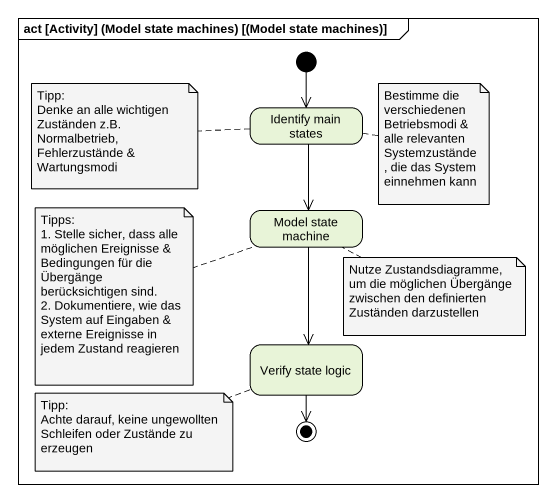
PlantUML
@startuml
mainframe act [Activity] (Model state machines) [(Model state machines)]
hide empty description
state "Identify main states" as Identify_main_states
state "Model state machine" as Model_state_machine
state "Verify state logic" as Verify_state_logic
[*] --> Identify_main_states
Identify_main_states --> Model_state_machine
Model_state_machine --> Verify_state_logic
Verify_state_logic --> [*]
note left of Identify_main_states
  Tipp:
  Denke an alle wichtigen Zuständen z.B. Normalbetrieb, Fehlerzustände & Wartungsmodi
end note
note right of Identify_main_states : Bestimme die verschiedenen Betriebsmodi & alle relevanten Systemzustände, die das System einnehmen kann
note left of Model_state_machine
  Tipps:
  1. Stelle sicher, dass alle möglichen Ereignisse & Bedingungen für die Übergänge berücksichtigen sind.
  2. Dokumentiere, wie das System auf Eingaben & externe Ereignisse in jedem Zustand reagieren
end note
note right of Model_state_machine : Nutze Zustandsdiagramme, um die möglichen Übergänge zwischen den definierten Zuständen darzustellen
note left of Verify_state_logic
  Tipp:
  Achte darauf, keine ungewollten Schleifen oder Zustände zu erzeugen
end note
@enduml
